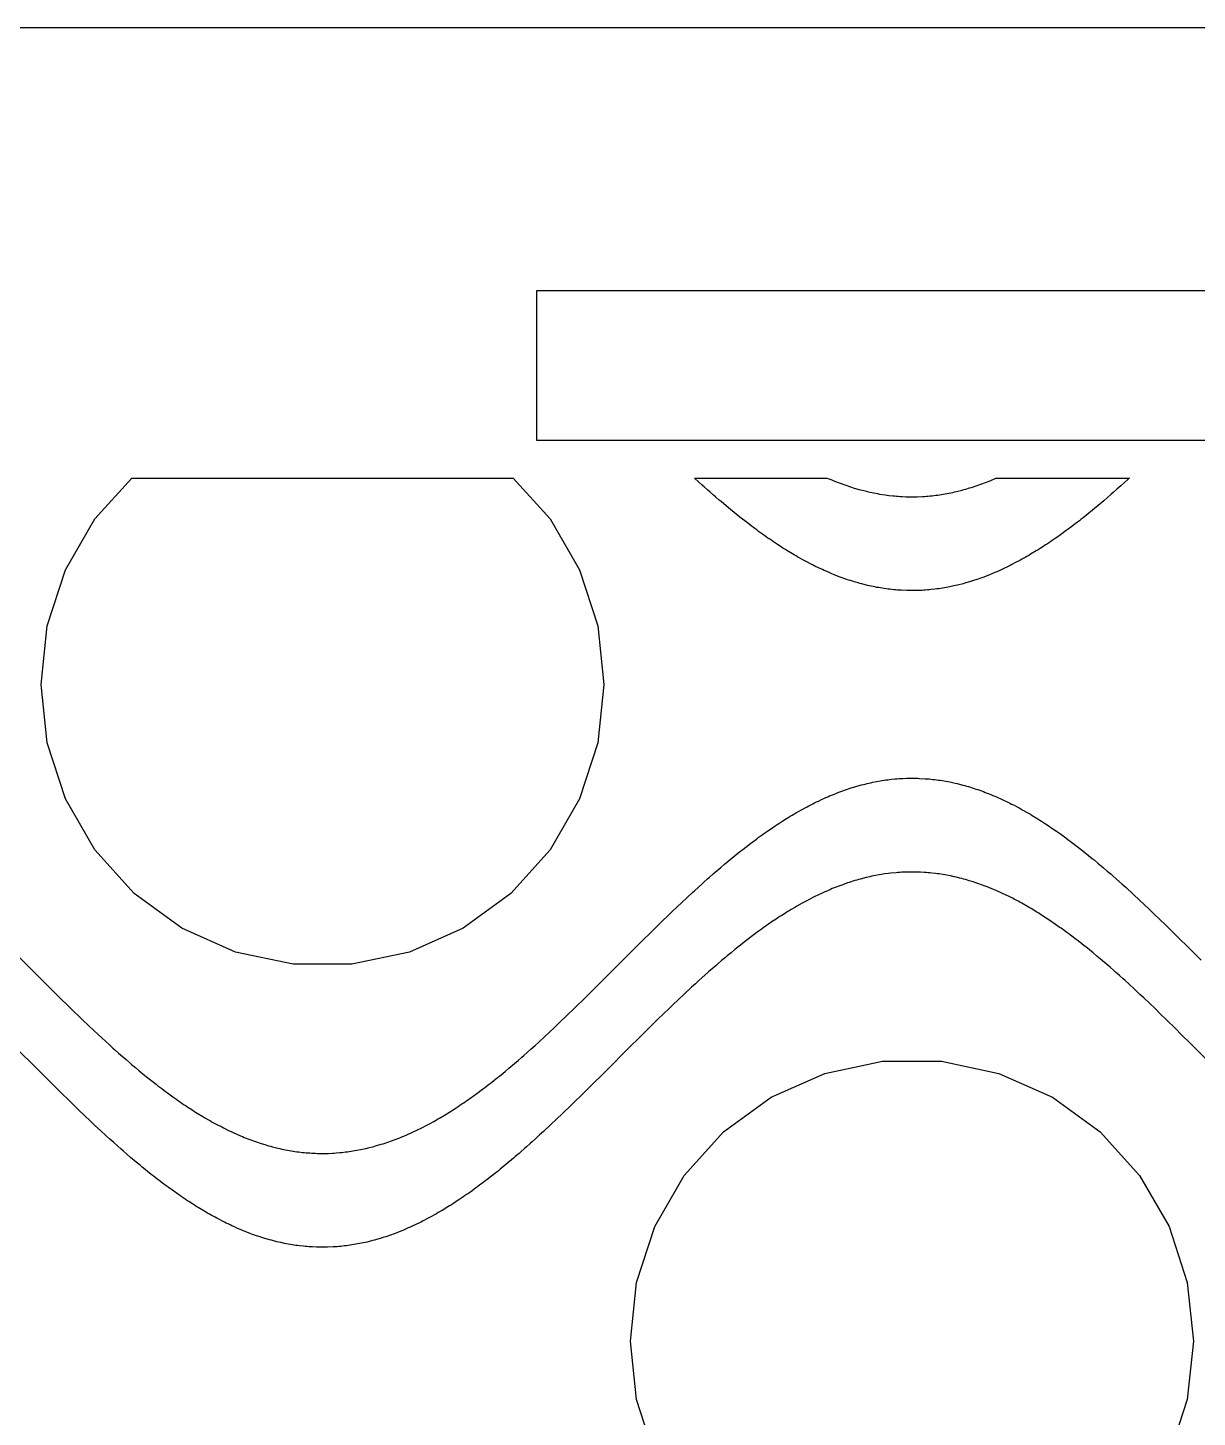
# Model space of a CAD drawing. Header units: metres. Extents: x 20 to 1108, y 20 to 485.
# Drawn here: x 540.36 to 571.53, y 447.62 to 484.65 of the extents above; entities that cross this region are included whole.
import ezdxf

# ---------------------------------------------------------------- set-up
doc = ezdxf.new("R2010")
doc.units = ezdxf.units.M

msp = doc.modelspace()

# ---------------------------------------------------------------- linework, layer by layer
for p, q in [((638.926, 484.652), (488.926, 484.652)), ((553.926, 473.652), (553.926, 477.652)), ((553.926, 477.652), (573.926, 477.652)), ((573.926, 473.652), (553.926, 473.652)), ((542.151, 471.561), (543.133, 472.652)), ((543.133, 472.652), (553.303, 472.652)), ((553.303, 472.652), (554.286, 471.561)), ((558.14, 472.644), (558.13, 472.652)), ((558.13, 472.652), (561.671, 472.652)), ((558.24, 472.552), (558.14, 472.644)), ((558.34, 472.462), (558.24, 472.552)), ((561.671, 472.652), (561.712, 472.635)), ((561.712, 472.635), (561.762, 472.613)), ((561.762, 472.613), (561.813, 472.593)), ((561.813, 472.593), (561.863, 472.572)), ((561.863, 472.572), (562.012, 472.514)), ((562.012, 472.514), (562.063, 472.496)), ((565.762, 472.486), (565.813, 472.504)), ((565.813, 472.504), (565.863, 472.523)), ((565.863, 472.523), (566.012, 472.581)), ((566.012, 472.581), (566.062, 472.602)), ((566.062, 472.602), (566.113, 472.623)), ((566.113, 472.623), (566.163, 472.645)), ((566.163, 472.645), (566.181, 472.652)), ((566.181, 472.652), (569.722, 472.652)), ((569.59, 472.531), (569.49, 472.442)), ((569.69, 472.622), (569.59, 472.531)), ((569.722, 472.652), (569.69, 472.622)), ((558.39, 472.417), (558.34, 472.462)), ((558.49, 472.328), (558.39, 472.417)), ((558.54, 472.283), (558.49, 472.328)), ((558.64, 472.196), (558.54, 472.283)), ((558.69, 472.152), (558.64, 472.196)), ((558.79, 472.067), (558.69, 472.152)), ((562.063, 472.496), (562.113, 472.478)), ((562.113, 472.478), (562.163, 472.46)), ((562.163, 472.46), (562.262, 472.427)), ((562.262, 472.427), (562.313, 472.41)), ((562.313, 472.41), (562.363, 472.395)), ((562.363, 472.395), (562.512, 472.351)), ((562.512, 472.351), (562.563, 472.337)), ((562.563, 472.337), (562.712, 472.299)), ((562.712, 472.299), (562.762, 472.287)), ((562.762, 472.287), (562.813, 472.277)), ((562.813, 472.277), (562.913, 472.255)), ((562.913, 472.255), (563.012, 472.236)), ((563.012, 472.236), (563.063, 472.227)), ((563.063, 472.227), (563.212, 472.203)), ((563.212, 472.203), (563.262, 472.196)), ((563.262, 472.196), (563.313, 472.191)), ((563.313, 472.191), (563.413, 472.179)), ((563.413, 472.179), (563.462, 472.174)), ((563.462, 472.174), (563.512, 472.17)), ((563.512, 472.17), (563.563, 472.166)), ((563.563, 472.166), (563.613, 472.162)), ((563.613, 472.162), (563.663, 472.159)), ((563.663, 472.159), (563.762, 472.155)), ((563.762, 472.155), (563.813, 472.153)), ((563.813, 472.153), (563.863, 472.153)), ((563.863, 472.153), (563.913, 472.152)), ((563.913, 472.152), (563.962, 472.152)), ((563.962, 472.152), (564.063, 472.154)), ((564.063, 472.154), (564.212, 472.16)), ((564.212, 472.16), (564.262, 472.164)), ((564.262, 472.164), (564.313, 472.167)), ((564.313, 472.167), (564.363, 472.172)), ((564.363, 472.172), (564.413, 472.176)), ((564.413, 472.176), (564.462, 472.181)), ((564.462, 472.181), (564.512, 472.187)), ((564.512, 472.187), (564.563, 472.193)), ((564.563, 472.193), (564.613, 472.199)), ((564.613, 472.199), (564.663, 472.207)), ((564.663, 472.207), (564.712, 472.214)), ((564.712, 472.214), (564.762, 472.222)), ((564.762, 472.222), (564.812, 472.231)), ((564.812, 472.231), (564.863, 472.239)), ((564.863, 472.239), (564.913, 472.249)), ((564.913, 472.249), (564.962, 472.26)), ((564.962, 472.26), (565.012, 472.27)), ((565.012, 472.27), (565.063, 472.281)), ((565.063, 472.281), (565.113, 472.292)), ((565.113, 472.292), (565.262, 472.33)), ((565.262, 472.33), (565.313, 472.344)), ((565.313, 472.344), (565.363, 472.358)), ((565.363, 472.358), (565.462, 472.387)), ((565.462, 472.387), (565.512, 472.402)), ((565.512, 472.402), (565.563, 472.418)), ((565.563, 472.418), (565.613, 472.434)), ((565.613, 472.434), (565.663, 472.451)), ((565.663, 472.451), (565.712, 472.468)), ((565.712, 472.468), (565.762, 472.486)), ((569.14, 472.133), (569.04, 472.047)), ((569.24, 472.22), (569.14, 472.133)), ((569.29, 472.264), (569.24, 472.22)), ((569.39, 472.352), (569.29, 472.264)), ((569.49, 472.442), (569.39, 472.352)), ((558.84, 472.024), (558.79, 472.067)), ((559.04, 471.856), (558.84, 472.024)), ((559.09, 471.815), (559.04, 471.856)), ((559.19, 471.733), (559.09, 471.815)), ((568.74, 471.796), (568.64, 471.715)), ((568.79, 471.837), (568.74, 471.796)), ((568.89, 471.921), (568.79, 471.837)), ((569.04, 472.047), (568.89, 471.921)), ((541.367, 470.203), (542.151, 471.561)), ((554.286, 471.561), (555.07, 470.203)), ((559.24, 471.693), (559.19, 471.733)), ((559.34, 471.612), (559.24, 471.693)), ((559.54, 471.456), (559.34, 471.612)), ((559.64, 471.38), (559.54, 471.456)), ((568.24, 471.401), (568.19, 471.362)), ((568.34, 471.478), (568.24, 471.401)), ((568.39, 471.516), (568.34, 471.478)), ((568.44, 471.555), (568.39, 471.516)), ((568.49, 471.595), (568.44, 471.555)), ((568.59, 471.674), (568.49, 471.595)), ((568.64, 471.715), (568.59, 471.674)), ((559.74, 471.305), (559.64, 471.38)), ((559.79, 471.268), (559.74, 471.305)), ((559.84, 471.232), (559.79, 471.268)), ((559.94, 471.159), (559.84, 471.232)), ((560.04, 471.088), (559.94, 471.159)), ((560.09, 471.054), (560.04, 471.088)), ((560.14, 471.019), (560.09, 471.054)), ((560.19, 470.985), (560.14, 471.019)), ((567.74, 471.038), (567.69, 471.003)), ((567.79, 471.072), (567.74, 471.038)), ((567.89, 471.143), (567.79, 471.072)), ((568.04, 471.251), (567.89, 471.143)), ((568.09, 471.288), (568.04, 471.251)), ((568.19, 471.362), (568.09, 471.288)), ((560.24, 470.951), (560.19, 470.985)), ((560.29, 470.917), (560.24, 470.951)), ((560.34, 470.885), (560.29, 470.917)), ((560.44, 470.819), (560.34, 470.885)), ((560.49, 470.787), (560.44, 470.819)), ((560.541, 470.756), (560.49, 470.787)), ((560.59, 470.725), (560.541, 470.756)), ((560.74, 470.634), (560.59, 470.725)), ((567.24, 470.711), (567.09, 470.62)), ((567.29, 470.742), (567.24, 470.711)), ((567.34, 470.774), (567.29, 470.742)), ((567.39, 470.805), (567.34, 470.774)), ((567.49, 470.869), (567.39, 470.805)), ((567.54, 470.902), (567.49, 470.869)), ((567.59, 470.936), (567.54, 470.902)), ((567.64, 470.97), (567.59, 470.936)), ((567.69, 471.003), (567.64, 470.97)), ((560.79, 470.605), (560.74, 470.634)), ((560.84, 470.575), (560.79, 470.605)), ((560.89, 470.546), (560.84, 470.575)), ((560.94, 470.518), (560.89, 470.546)), ((561.04, 470.463), (560.94, 470.518)), ((561.09, 470.436), (561.04, 470.463)), ((561.24, 470.357), (561.09, 470.436)), ((561.29, 470.331), (561.24, 470.357)), ((561.34, 470.307), (561.29, 470.331)), ((561.44, 470.258), (561.34, 470.307)), ((566.49, 470.295), (566.44, 470.272)), ((566.54, 470.32), (566.49, 470.295)), ((566.59, 470.346), (566.54, 470.32)), ((566.69, 470.397), (566.59, 470.346)), ((566.74, 470.424), (566.69, 470.397)), ((566.79, 470.45), (566.74, 470.424)), ((566.84, 470.478), (566.79, 470.45)), ((566.89, 470.505), (566.84, 470.478)), ((566.94, 470.533), (566.89, 470.505)), ((566.99, 470.563), (566.94, 470.533)), ((567.04, 470.591), (566.99, 470.563)), ((567.09, 470.62), (567.04, 470.591)), ((540.882, 468.712), (541.367, 470.203)), ((555.07, 470.203), (555.554, 468.712)), ((561.54, 470.211), (561.44, 470.258)), ((561.59, 470.189), (561.54, 470.211)), ((561.64, 470.166), (561.59, 470.189)), ((561.74, 470.123), (561.64, 470.166)), ((561.791, 470.102), (561.74, 470.123)), ((561.84, 470.081), (561.791, 470.102)), ((561.99, 470.023), (561.84, 470.081)), ((562.04, 470.004), (561.99, 470.023)), ((562.09, 469.986), (562.04, 470.004)), ((562.14, 469.968), (562.09, 469.986)), ((562.19, 469.951), (562.14, 469.968)), ((562.24, 469.934), (562.19, 469.951)), ((562.29, 469.918), (562.24, 469.934)), ((562.34, 469.902), (562.29, 469.918)), ((565.54, 469.91), (565.49, 469.895)), ((565.59, 469.927), (565.54, 469.91)), ((565.69, 469.96), (565.59, 469.927)), ((565.74, 469.978), (565.69, 469.96)), ((565.79, 469.996), (565.74, 469.978)), ((565.84, 470.014), (565.79, 469.996)), ((565.99, 470.072), (565.84, 470.014)), ((566.04, 470.093), (565.99, 470.072)), ((566.09, 470.113), (566.04, 470.093)), ((566.19, 470.156), (566.09, 470.113)), ((566.29, 470.201), (566.19, 470.156)), ((566.34, 470.224), (566.29, 470.201)), ((566.39, 470.247), (566.34, 470.224)), ((566.44, 470.272), (566.39, 470.247)), ((562.39, 469.887), (562.34, 469.902)), ((562.49, 469.858), (562.39, 469.887)), ((562.54, 469.844), (562.49, 469.858)), ((562.59, 469.83), (562.54, 469.844)), ((562.74, 469.792), (562.59, 469.83)), ((562.79, 469.781), (562.74, 469.792)), ((562.84, 469.77), (562.79, 469.781)), ((562.89, 469.76), (562.84, 469.77)), ((562.94, 469.749), (562.89, 469.76)), ((562.99, 469.739), (562.94, 469.749)), ((563.041, 469.731), (562.99, 469.739)), ((563.09, 469.722), (563.041, 469.731)), ((563.14, 469.714), (563.09, 469.722)), ((563.19, 469.707), (563.14, 469.714)), ((563.24, 469.699), (563.19, 469.707)), ((563.29, 469.693), (563.24, 469.699)), ((563.34, 469.687), (563.29, 469.693)), ((563.39, 469.681), (563.34, 469.687)), ((563.44, 469.676), (563.39, 469.681)), ((563.49, 469.672), (563.44, 469.676)), ((563.54, 469.667), (563.49, 469.672)), ((563.59, 469.664), (563.54, 469.667)), ((563.64, 469.66), (563.59, 469.664)), ((563.79, 469.654), (563.64, 469.66)), ((563.89, 469.652), (563.79, 469.654)), ((563.94, 469.652), (563.89, 469.652)), ((563.99, 469.653), (563.94, 469.652)), ((564.04, 469.653), (563.99, 469.653)), ((564.09, 469.655), (564.04, 469.653)), ((564.19, 469.659), (564.09, 469.655)), ((564.24, 469.662), (564.19, 469.659)), ((564.29, 469.666), (564.24, 469.662)), ((564.34, 469.67), (564.29, 469.666)), ((564.39, 469.674), (564.34, 469.67)), ((564.44, 469.679), (564.39, 469.674)), ((564.54, 469.691), (564.44, 469.679)), ((564.59, 469.696), (564.54, 469.691)), ((564.64, 469.703), (564.59, 469.696)), ((564.79, 469.727), (564.64, 469.703)), ((564.84, 469.736), (564.79, 469.727)), ((564.94, 469.755), (564.84, 469.736)), ((565.04, 469.777), (564.94, 469.755)), ((565.09, 469.787), (565.04, 469.777)), ((565.14, 469.799), (565.09, 469.787)), ((565.29, 469.837), (565.14, 469.799)), ((565.34, 469.851), (565.29, 469.837)), ((565.49, 469.895), (565.34, 469.851)), ((540.718, 467.152), (540.882, 468.712)), ((555.554, 468.712), (555.718, 467.152)), ((540.882, 465.593), (540.718, 467.152)), ((555.718, 467.152), (555.554, 465.593)), ((541.367, 464.102), (540.882, 465.593)), ((555.554, 465.593), (555.07, 464.102)), ((562.132, 464.334), (562.182, 464.352)), ((562.182, 464.352), (562.282, 464.385)), ((562.282, 464.385), (562.332, 464.401)), ((562.332, 464.401), (562.382, 464.416)), ((562.382, 464.416), (562.482, 464.445)), ((562.482, 464.445), (562.582, 464.473)), ((562.582, 464.473), (562.632, 464.486)), ((562.632, 464.486), (562.682, 464.498)), ((562.682, 464.498), (562.732, 464.511)), ((562.732, 464.511), (562.782, 464.523)), ((562.782, 464.523), (562.832, 464.533)), ((562.832, 464.533), (562.882, 464.544)), ((562.882, 464.544), (562.982, 464.564)), ((562.982, 464.564), (563.082, 464.581)), ((563.082, 464.581), (563.132, 464.59)), ((563.132, 464.59), (563.182, 464.597)), ((563.182, 464.597), (563.232, 464.605)), ((563.232, 464.605), (563.282, 464.611)), ((563.282, 464.611), (563.332, 464.617)), ((563.332, 464.617), (563.382, 464.623)), ((563.382, 464.623), (563.482, 464.633)), ((563.482, 464.633), (563.532, 464.637)), ((563.532, 464.637), (563.583, 464.641)), ((563.583, 464.641), (563.682, 464.647)), ((563.682, 464.647), (563.782, 464.651)), ((563.782, 464.651), (563.882, 464.652)), ((563.882, 464.652), (563.982, 464.652)), ((563.982, 464.652), (564.082, 464.651)), ((564.082, 464.651), (564.132, 464.649)), ((564.132, 464.649), (564.282, 464.64)), ((564.282, 464.64), (564.332, 464.636)), ((564.332, 464.636), (564.382, 464.632)), ((564.382, 464.632), (564.432, 464.627)), ((564.432, 464.627), (564.482, 464.621)), ((564.482, 464.621), (564.532, 464.616)), ((564.532, 464.616), (564.582, 464.61)), ((564.582, 464.61), (564.632, 464.603)), ((564.632, 464.603), (564.682, 464.596)), ((564.682, 464.596), (564.732, 464.588)), ((564.732, 464.588), (564.832, 464.57)), ((564.832, 464.57), (564.882, 464.562)), ((564.882, 464.562), (564.932, 464.552)), ((564.932, 464.552), (565.082, 464.52)), ((565.082, 464.52), (565.132, 464.508)), ((565.132, 464.508), (565.282, 464.47)), ((565.282, 464.47), (565.332, 464.456)), ((565.332, 464.456), (565.382, 464.443)), ((565.382, 464.443), (565.432, 464.428)), ((565.432, 464.428), (565.582, 464.381)), ((565.582, 464.381), (565.632, 464.364)), ((565.632, 464.364), (565.682, 464.348)), ((542.151, 462.744), (541.367, 464.102)), ((555.07, 464.102), (554.286, 462.744)), ((561.282, 463.97), (561.332, 463.994)), ((561.332, 463.994), (561.382, 464.019)), ((561.382, 464.019), (561.432, 464.043)), ((561.432, 464.043), (561.532, 464.09)), ((561.532, 464.09), (561.582, 464.112)), ((561.582, 464.112), (561.632, 464.135)), ((561.632, 464.135), (561.682, 464.157)), ((561.682, 464.157), (561.732, 464.179)), ((561.732, 464.179), (561.832, 464.22)), ((561.832, 464.22), (561.882, 464.24)), ((561.882, 464.24), (561.982, 464.279)), ((561.982, 464.279), (562.082, 464.317)), ((562.082, 464.317), (562.132, 464.334)), ((565.682, 464.348), (565.732, 464.33)), ((565.732, 464.33), (565.782, 464.312)), ((565.782, 464.312), (565.832, 464.294)), ((565.832, 464.294), (565.882, 464.275)), ((565.882, 464.275), (565.932, 464.256)), ((565.932, 464.256), (565.982, 464.236)), ((565.982, 464.236), (566.032, 464.216)), ((566.032, 464.216), (566.082, 464.195)), ((566.082, 464.195), (566.132, 464.174)), ((566.132, 464.174), (566.182, 464.152)), ((566.182, 464.152), (566.332, 464.085)), ((566.332, 464.085), (566.382, 464.062)), ((566.382, 464.062), (566.432, 464.037)), ((566.432, 464.037), (566.482, 464.014)), ((566.482, 464.014), (566.532, 463.988)), ((566.532, 463.988), (566.582, 463.964)), ((560.632, 463.606), (560.682, 463.637)), ((560.682, 463.637), (560.732, 463.666)), ((560.732, 463.666), (560.782, 463.696)), ((560.782, 463.696), (560.832, 463.726)), ((560.832, 463.726), (560.882, 463.754)), ((560.882, 463.754), (560.982, 463.811)), ((560.982, 463.811), (561.082, 463.865)), ((561.082, 463.865), (561.132, 463.892)), ((561.132, 463.892), (561.182, 463.918)), ((561.182, 463.918), (561.232, 463.944)), ((561.232, 463.944), (561.282, 463.97)), ((566.582, 463.964), (566.632, 463.939)), ((566.632, 463.939), (566.732, 463.886)), ((566.732, 463.886), (566.782, 463.859)), ((566.782, 463.859), (566.832, 463.832)), ((566.832, 463.832), (566.882, 463.804)), ((566.882, 463.804), (567.032, 463.719)), ((567.032, 463.719), (567.082, 463.69)), ((567.082, 463.69), (567.132, 463.659)), ((567.132, 463.659), (567.282, 463.569)), ((560.032, 463.211), (560.082, 463.246)), ((560.082, 463.246), (560.182, 463.315)), ((560.182, 463.315), (560.282, 463.382)), ((560.282, 463.382), (560.332, 463.415)), ((560.332, 463.415), (560.382, 463.448)), ((560.382, 463.448), (560.482, 463.513)), ((560.482, 463.513), (560.582, 463.575)), ((560.582, 463.575), (560.632, 463.606)), ((567.282, 463.569), (567.332, 463.537)), ((567.332, 463.537), (567.382, 463.505)), ((567.382, 463.505), (567.482, 463.441)), ((567.482, 463.441), (567.582, 463.374)), ((567.582, 463.374), (567.632, 463.341)), ((567.632, 463.341), (567.782, 463.238)), ((559.532, 462.843), (559.632, 462.919)), ((559.632, 462.919), (559.682, 462.957)), ((559.682, 462.957), (559.782, 463.031)), ((559.782, 463.031), (559.832, 463.068)), ((559.832, 463.068), (559.882, 463.105)), ((559.882, 463.105), (559.932, 463.14)), ((559.932, 463.14), (560.032, 463.211)), ((567.782, 463.238), (567.832, 463.203)), ((567.832, 463.203), (567.882, 463.168)), ((567.882, 463.168), (568.032, 463.06)), ((568.032, 463.06), (568.082, 463.023)), ((568.082, 463.023), (568.182, 462.948)), ((568.182, 462.948), (568.332, 462.834)), ((543.2, 461.579), (542.151, 462.744)), ((554.286, 462.744), (553.237, 461.579)), ((559.082, 462.484), (559.182, 462.566)), ((559.182, 462.566), (559.232, 462.606)), ((559.232, 462.606), (559.332, 462.687)), ((559.332, 462.687), (559.382, 462.726)), ((559.382, 462.726), (559.532, 462.843)), ((568.332, 462.834), (568.432, 462.756)), ((568.432, 462.756), (568.532, 462.677)), ((568.532, 462.677), (568.582, 462.637)), ((568.582, 462.637), (568.632, 462.597)), ((568.632, 462.597), (568.732, 462.516)), ((568.732, 462.516), (568.782, 462.475)), ((558.632, 462.102), (558.682, 462.146)), ((558.682, 462.146), (558.832, 462.275)), ((558.832, 462.275), (558.932, 462.359)), ((558.932, 462.359), (559.032, 462.443)), ((559.032, 462.443), (559.082, 462.484)), ((563.504, 462.135), (563.355, 462.12)), ((563.554, 462.139), (563.504, 462.135)), ((563.605, 462.142), (563.554, 462.139)), ((563.655, 462.146), (563.605, 462.142)), ((563.804, 462.152), (563.655, 462.146)), ((563.855, 462.152), (563.804, 462.152)), ((563.905, 462.152), (563.855, 462.152)), ((563.955, 462.152), (563.905, 462.152)), ((564.105, 462.15), (563.955, 462.152)), ((564.155, 462.148), (564.105, 462.15)), ((564.254, 462.142), (564.155, 462.148)), ((564.304, 462.138), (564.254, 462.142)), ((564.355, 462.134), (564.304, 462.138)), ((564.405, 462.13), (564.355, 462.134)), ((564.455, 462.125), (564.405, 462.13)), ((568.782, 462.475), (568.882, 462.391)), ((568.882, 462.391), (569.032, 462.265)), ((569.032, 462.265), (569.132, 462.179)), ((569.132, 462.179), (569.232, 462.092)), ((558.132, 461.654), (558.332, 461.836)), ((558.332, 461.836), (558.382, 461.881)), ((558.382, 461.881), (558.482, 461.97)), ((558.482, 461.97), (558.532, 462.014)), ((558.532, 462.014), (558.632, 462.102)), ((562.004, 461.788), (561.855, 461.73)), ((562.054, 461.806), (562.004, 461.788)), ((562.105, 461.824), (562.054, 461.806)), ((562.205, 461.86), (562.105, 461.824)), ((562.254, 461.876), (562.205, 461.86)), ((562.304, 461.892), (562.254, 461.876)), ((562.355, 461.907), (562.304, 461.892)), ((562.405, 461.923), (562.355, 461.907)), ((562.455, 461.938), (562.405, 461.923)), ((562.504, 461.951), (562.455, 461.938)), ((562.554, 461.966), (562.504, 461.951)), ((562.605, 461.979), (562.554, 461.966)), ((562.705, 462.004), (562.605, 461.979)), ((562.804, 462.027), (562.705, 462.004)), ((562.855, 462.038), (562.804, 462.027)), ((562.905, 462.049), (562.855, 462.038)), ((562.955, 462.059), (562.905, 462.049)), ((563.054, 462.076), (562.955, 462.059)), ((563.105, 462.085), (563.054, 462.076)), ((563.205, 462.101), (563.105, 462.085)), ((563.304, 462.114), (563.205, 462.101)), ((563.355, 462.12), (563.304, 462.114)), ((564.554, 462.113), (564.455, 462.125)), ((564.605, 462.107), (564.554, 462.113)), ((564.655, 462.1), (564.605, 462.107)), ((564.754, 462.084), (564.655, 462.1)), ((564.804, 462.075), (564.754, 462.084)), ((564.855, 462.067), (564.804, 462.075)), ((564.955, 462.047), (564.855, 462.067)), ((565.054, 462.026), (564.955, 462.047)), ((565.105, 462.014), (565.054, 462.026)), ((565.205, 461.99), (565.105, 462.014)), ((565.254, 461.977), (565.205, 461.99)), ((565.304, 461.964), (565.254, 461.977)), ((565.354, 461.95), (565.304, 461.964)), ((565.405, 461.936), (565.354, 461.95)), ((565.455, 461.921), (565.405, 461.936)), ((565.554, 461.89), (565.455, 461.921)), ((565.605, 461.873), (565.554, 461.89)), ((565.705, 461.84), (565.605, 461.873)), ((565.754, 461.822), (565.705, 461.84)), ((565.804, 461.804), (565.754, 461.822)), ((565.855, 461.785), (565.804, 461.804)), ((565.905, 461.766), (565.855, 461.785)), ((565.955, 461.747), (565.905, 461.766)), ((569.232, 462.092), (569.282, 462.048)), ((569.282, 462.048), (569.382, 461.96)), ((569.382, 461.96), (569.532, 461.825)), ((569.532, 461.825), (569.632, 461.736)), ((544.468, 460.657), (543.2, 461.579)), ((553.237, 461.579), (551.968, 460.657)), ((557.782, 461.329), (557.932, 461.47)), ((557.932, 461.47), (558.082, 461.609)), ((558.082, 461.609), (558.132, 461.654)), ((561.205, 461.43), (561.105, 461.377)), ((561.304, 461.481), (561.205, 461.43)), ((561.355, 461.506), (561.304, 461.481)), ((561.405, 461.53), (561.355, 461.506)), ((561.554, 461.601), (561.405, 461.53)), ((561.605, 461.623), (561.554, 461.601)), ((561.655, 461.646), (561.605, 461.623)), ((561.754, 461.689), (561.655, 461.646)), ((561.804, 461.709), (561.754, 461.689)), ((561.855, 461.73), (561.804, 461.709)), ((566.054, 461.706), (565.955, 461.747)), ((566.105, 461.686), (566.054, 461.706)), ((566.205, 461.643), (566.105, 461.686)), ((566.304, 461.598), (566.205, 461.643)), ((566.355, 461.574), (566.304, 461.598)), ((566.405, 461.551), (566.355, 461.574)), ((566.554, 461.478), (566.405, 461.551)), ((566.604, 461.452), (566.554, 461.478)), ((566.655, 461.426), (566.604, 461.452)), ((566.705, 461.401), (566.655, 461.426)), ((566.754, 461.374), (566.705, 461.401)), ((569.632, 461.736), (569.832, 461.552)), ((569.832, 461.552), (569.982, 461.412)), ((569.982, 461.412), (570.132, 461.271)), ((557.432, 460.995), (557.532, 461.092)), ((557.532, 461.092), (557.682, 461.235)), ((557.682, 461.235), (557.782, 461.329)), ((560.554, 461.058), (560.455, 460.995)), ((560.605, 461.089), (560.554, 461.058)), ((560.655, 461.12), (560.605, 461.089)), ((560.705, 461.151), (560.655, 461.12)), ((560.804, 461.209), (560.705, 461.151)), ((560.855, 461.238), (560.804, 461.209)), ((561.004, 461.323), (560.855, 461.238)), ((561.054, 461.351), (561.004, 461.323)), ((561.105, 461.377), (561.054, 461.351)), ((566.804, 461.347), (566.754, 461.374)), ((566.855, 461.319), (566.804, 461.347)), ((567.004, 461.235), (566.855, 461.319)), ((567.054, 461.205), (567.004, 461.235)), ((567.105, 461.176), (567.054, 461.205)), ((567.254, 461.085), (567.105, 461.176)), ((567.304, 461.054), (567.254, 461.085)), ((567.355, 461.023), (567.304, 461.054)), ((567.504, 460.926), (567.355, 461.023)), ((570.132, 461.271), (570.232, 461.176)), ((570.232, 461.176), (570.382, 461.032)), ((570.382, 461.032), (570.682, 460.742)), ((545.901, 460.02), (544.468, 460.657)), ((551.968, 460.657), (550.536, 460.02)), ((556.982, 460.558), (557.132, 460.704)), ((557.132, 460.704), (557.282, 460.851)), ((557.282, 460.851), (557.432, 460.995)), ((559.955, 460.656), (559.905, 460.62)), ((560.054, 460.727), (559.955, 460.656)), ((560.105, 460.762), (560.054, 460.727)), ((560.205, 460.83), (560.105, 460.762)), ((560.304, 460.898), (560.205, 460.83)), ((560.355, 460.93), (560.304, 460.898)), ((560.405, 460.963), (560.355, 460.93)), ((560.455, 460.995), (560.405, 460.963)), ((567.605, 460.86), (567.504, 460.926)), ((567.754, 460.757), (567.605, 460.86)), ((567.854, 460.687), (567.754, 460.757)), ((567.905, 460.652), (567.854, 460.687)), ((568.054, 460.543), (567.905, 460.652)), ((570.682, 460.742), (570.832, 460.595)), ((556.532, 460.111), (556.732, 460.311)), ((556.732, 460.311), (556.982, 460.558)), ((559.504, 460.321), (559.355, 460.204)), ((559.605, 460.399), (559.504, 460.321)), ((559.655, 460.436), (559.605, 460.399)), ((559.754, 460.511), (559.655, 460.436)), ((559.804, 460.548), (559.754, 460.511)), ((559.905, 460.62), (559.804, 460.548)), ((568.105, 460.506), (568.054, 460.543)), ((568.155, 460.469), (568.105, 460.506)), ((568.304, 460.355), (568.155, 460.469)), ((568.355, 460.317), (568.304, 460.355)), ((568.455, 460.238), (568.355, 460.317)), ((570.832, 460.595), (570.982, 460.447)), ((570.982, 460.447), (571.082, 460.349)), ((571.082, 460.349), (571.232, 460.199)), ((539.982, 460.034), (540.732, 459.285)), ((547.434, 459.694), (545.901, 460.02)), ((550.536, 460.02), (549.002, 459.694)), ((555.682, 459.263), (556.532, 460.111)), ((559.004, 459.92), (558.955, 459.878)), ((559.105, 460.002), (559.004, 459.92)), ((559.205, 460.084), (559.105, 460.002)), ((559.254, 460.124), (559.205, 460.084)), ((559.355, 460.204), (559.254, 460.124)), ((568.504, 460.198), (568.455, 460.238)), ((568.605, 460.119), (568.504, 460.198)), ((568.655, 460.078), (568.605, 460.119)), ((568.754, 459.997), (568.655, 460.078)), ((568.855, 459.914), (568.754, 459.997)), ((569.004, 459.788), (568.855, 459.914)), ((571.232, 460.199), (571.632, 459.801)), ((549.002, 459.694), (547.434, 459.694)), ((558.655, 459.621), (558.554, 459.534)), ((558.705, 459.665), (558.655, 459.621)), ((558.754, 459.708), (558.705, 459.665)), ((558.855, 459.793), (558.754, 459.708)), ((558.955, 459.878), (558.855, 459.793)), ((569.104, 459.702), (569.004, 459.788)), ((569.205, 459.615), (569.104, 459.702)), ((569.304, 459.528), (569.205, 459.615)), ((540.732, 459.285), (541.032, 458.986)), ((555.432, 459.014), (555.682, 459.263)), ((558.155, 459.175), (558.054, 459.083)), ((558.254, 459.266), (558.155, 459.175)), ((558.405, 459.402), (558.254, 459.266)), ((558.504, 459.49), (558.405, 459.402)), ((558.554, 459.534), (558.504, 459.49)), ((569.355, 459.485), (569.304, 459.528)), ((569.455, 459.396), (569.355, 459.485)), ((569.554, 459.306), (569.455, 459.396)), ((569.605, 459.26), (569.554, 459.306)), ((569.705, 459.169), (569.605, 459.26)), ((569.855, 459.03), (569.705, 459.169)), ((541.032, 458.986), (541.182, 458.838)), ((541.182, 458.838), (541.482, 458.544)), ((555.182, 458.767), (555.432, 459.014)), ((557.855, 458.898), (557.705, 458.756)), ((558.054, 459.083), (557.855, 458.898)), ((570.004, 458.891), (569.855, 459.03)), ((570.105, 458.797), (570.004, 458.891)), ((570.405, 458.511), (570.105, 458.797)), ((541.482, 458.544), (541.583, 458.446)), ((541.583, 458.446), (541.732, 458.302)), ((554.682, 458.28), (554.982, 458.57)), ((554.982, 458.57), (555.182, 458.767)), ((557.455, 458.518), (557.304, 458.372)), ((557.554, 458.613), (557.455, 458.518)), ((557.705, 458.756), (557.554, 458.613)), ((570.554, 458.366), (570.405, 458.511)), ((541.732, 458.302), (541.833, 458.206)), ((541.833, 458.206), (541.982, 458.063)), ((541.982, 458.063), (542.132, 457.921)), ((554.382, 457.994), (554.582, 458.184)), ((554.582, 458.184), (554.682, 458.28)), ((557.004, 458.079), (556.855, 457.932)), ((557.155, 458.227), (557.004, 458.079)), ((557.304, 458.372), (557.155, 458.227)), ((570.705, 458.22), (570.554, 458.366)), ((570.955, 457.975), (570.705, 458.22)), ((542.132, 457.921), (542.232, 457.828)), ((542.232, 457.828), (542.333, 457.736)), ((542.333, 457.736), (542.532, 457.552)), ((553.982, 457.622), (554.132, 457.761)), ((554.132, 457.761), (554.282, 457.901)), ((554.282, 457.901), (554.382, 457.994)), ((556.754, 457.833), (556.605, 457.684)), ((556.855, 457.932), (556.754, 457.833)), ((571.105, 457.826), (570.955, 457.975)), ((571.355, 457.577), (571.105, 457.826)), ((540.754, 456.763), (539.905, 457.611)), ((542.532, 457.552), (542.632, 457.462)), ((542.632, 457.462), (542.682, 457.417)), ((542.682, 457.417), (542.782, 457.328)), ((542.782, 457.328), (542.833, 457.283)), ((553.583, 457.264), (553.682, 457.352)), ((553.682, 457.352), (553.782, 457.442)), ((553.782, 457.442), (553.882, 457.531)), ((553.882, 457.531), (553.982, 457.622)), ((556.455, 457.534), (555.705, 456.785)), ((556.605, 457.684), (556.455, 457.534)), ((572.155, 456.778), (571.355, 457.577)), ((542.833, 457.283), (542.932, 457.196)), ((542.932, 457.196), (542.982, 457.152)), ((542.982, 457.152), (543.083, 457.067)), ((543.083, 457.067), (543.132, 457.024)), ((543.132, 457.024), (543.232, 456.94)), ((553.182, 456.921), (553.332, 457.047)), ((553.332, 457.047), (553.432, 457.133)), ((553.432, 457.133), (553.532, 457.22)), ((553.532, 457.22), (553.583, 457.264)), ((561.609, 456.785), (563.142, 457.111)), ((563.142, 457.111), (564.71, 457.111)), ((564.71, 457.111), (566.244, 456.785)), ((541.004, 456.514), (540.754, 456.763)), ((543.232, 456.94), (543.333, 456.856)), ((543.333, 456.856), (543.482, 456.733)), ((543.482, 456.733), (543.532, 456.693)), ((543.532, 456.693), (543.632, 456.612)), ((543.632, 456.612), (543.782, 456.495)), ((552.732, 456.555), (552.782, 456.595)), ((552.782, 456.595), (552.882, 456.674)), ((552.882, 456.674), (552.932, 456.715)), ((552.932, 456.715), (553.032, 456.796)), ((553.032, 456.796), (553.082, 456.837)), ((553.082, 456.837), (553.182, 456.921)), ((555.705, 456.785), (555.405, 456.486)), ((560.176, 456.148), (561.609, 456.785)), ((566.244, 456.785), (567.676, 456.148)), ((541.254, 456.267), (541.004, 456.514)), ((541.455, 456.07), (541.254, 456.267)), ((543.782, 456.495), (543.833, 456.456)), ((543.833, 456.456), (543.932, 456.38)), ((543.932, 456.38), (544.032, 456.305)), ((544.032, 456.305), (544.083, 456.268)), ((544.083, 456.268), (544.232, 456.159)), ((552.232, 456.179), (552.333, 456.251)), ((552.333, 456.251), (552.482, 456.362)), ((552.482, 456.362), (552.532, 456.401)), ((552.532, 456.401), (552.632, 456.478)), ((552.632, 456.478), (552.682, 456.516)), ((552.682, 456.516), (552.732, 456.555)), ((555.405, 456.486), (555.105, 456.191)), ((541.754, 455.78), (541.455, 456.07)), ((544.232, 456.159), (544.333, 456.088)), ((544.333, 456.088), (544.382, 456.054)), ((544.382, 456.054), (544.432, 456.019)), ((544.432, 456.019), (544.482, 455.985)), ((544.482, 455.985), (544.532, 455.951)), ((544.532, 455.951), (544.583, 455.917)), ((544.583, 455.917), (544.632, 455.885)), ((544.632, 455.885), (544.732, 455.819)), ((551.682, 455.805), (551.782, 455.869)), ((551.782, 455.869), (551.832, 455.902)), ((551.832, 455.902), (551.882, 455.936)), ((551.882, 455.936), (551.932, 455.97)), ((551.932, 455.97), (551.982, 456.003)), ((551.982, 456.003), (552.032, 456.038)), ((552.032, 456.038), (552.082, 456.072)), ((552.082, 456.072), (552.182, 456.143)), ((552.182, 456.143), (552.232, 456.179)), ((554.855, 455.946), (554.605, 455.706)), ((554.955, 456.044), (554.855, 455.946)), ((555.105, 456.191), (554.955, 456.044)), ((558.908, 455.226), (560.176, 456.148)), ((567.676, 456.148), (568.945, 455.226)), ((541.855, 455.684), (541.754, 455.78)), ((542.054, 455.494), (541.855, 455.684)), ((542.155, 455.401), (542.054, 455.494)), ((544.732, 455.819), (544.782, 455.787)), ((544.782, 455.787), (544.833, 455.756)), ((544.833, 455.756), (544.882, 455.725)), ((544.882, 455.725), (545.032, 455.634)), ((545.032, 455.634), (545.083, 455.605)), ((545.083, 455.605), (545.182, 455.546)), ((545.182, 455.546), (545.232, 455.518)), ((545.232, 455.518), (545.282, 455.49)), ((545.282, 455.49), (545.333, 455.463)), ((545.333, 455.463), (545.382, 455.436)), ((551.083, 455.45), (551.182, 455.505)), ((551.182, 455.505), (551.232, 455.533)), ((551.232, 455.533), (551.282, 455.563)), ((551.282, 455.563), (551.332, 455.591)), ((551.332, 455.591), (551.382, 455.62)), ((551.382, 455.62), (551.532, 455.711)), ((551.532, 455.711), (551.582, 455.742)), ((551.582, 455.742), (551.632, 455.774)), ((551.632, 455.774), (551.682, 455.805)), ((554.455, 455.563), (554.304, 455.421)), ((554.605, 455.706), (554.455, 455.563)), ((542.304, 455.261), (542.155, 455.401)), ((542.455, 455.122), (542.304, 455.261)), ((542.554, 455.031), (542.455, 455.122)), ((545.382, 455.436), (545.532, 455.357)), ((545.532, 455.357), (545.583, 455.331)), ((545.583, 455.331), (545.732, 455.258)), ((545.732, 455.258), (545.782, 455.235)), ((545.782, 455.235), (545.833, 455.211)), ((545.833, 455.211), (545.932, 455.166)), ((545.932, 455.166), (546.032, 455.123)), ((546.032, 455.123), (546.083, 455.102)), ((546.083, 455.102), (546.132, 455.081)), ((550.282, 455.072), (550.332, 455.093)), ((550.332, 455.093), (550.382, 455.113)), ((550.382, 455.113), (550.482, 455.156)), ((550.482, 455.156), (550.582, 455.201)), ((550.582, 455.201), (550.632, 455.224)), ((550.632, 455.224), (550.682, 455.247)), ((550.682, 455.247), (550.732, 455.272)), ((550.732, 455.272), (550.782, 455.295)), ((550.782, 455.295), (550.832, 455.32)), ((550.832, 455.32), (550.882, 455.346)), ((550.882, 455.346), (550.982, 455.397)), ((550.982, 455.397), (551.032, 455.424)), ((551.032, 455.424), (551.083, 455.45)), ((554.004, 455.144), (553.905, 455.052)), ((554.105, 455.236), (554.004, 455.144)), ((554.304, 455.421), (554.105, 455.236)), ((557.859, 454.061), (558.908, 455.226)), ((568.945, 455.226), (569.994, 454.061)), ((542.655, 454.942), (542.554, 455.031)), ((542.754, 454.852), (542.655, 454.942)), ((542.855, 454.764), (542.754, 454.852)), ((542.905, 454.72), (542.855, 454.764)), ((546.132, 455.081), (546.282, 455.023)), ((546.282, 455.023), (546.333, 455.004)), ((546.333, 455.004), (546.382, 454.986)), ((546.382, 454.986), (546.432, 454.968)), ((546.432, 454.968), (546.482, 454.951)), ((546.482, 454.951), (546.532, 454.934)), ((546.532, 454.934), (546.583, 454.918)), ((546.583, 454.918), (546.682, 454.887)), ((546.682, 454.887), (546.782, 454.858)), ((546.782, 454.858), (546.833, 454.844)), ((546.833, 454.844), (546.882, 454.83)), ((546.882, 454.83), (547.032, 454.792)), ((547.032, 454.792), (547.083, 454.781)), ((547.083, 454.781), (547.132, 454.77)), ((547.132, 454.77), (547.182, 454.76)), ((547.182, 454.76), (547.232, 454.749)), ((547.232, 454.749), (547.282, 454.739)), ((547.282, 454.739), (547.333, 454.731)), ((547.333, 454.731), (547.382, 454.722)), ((548.932, 454.703), (549.082, 454.727)), ((549.082, 454.727), (549.132, 454.736)), ((549.132, 454.736), (549.232, 454.755)), ((549.232, 454.755), (549.332, 454.777)), ((549.332, 454.777), (549.382, 454.787)), ((549.382, 454.787), (549.432, 454.799)), ((549.432, 454.799), (549.582, 454.837)), ((549.582, 454.837), (549.632, 454.851)), ((549.632, 454.851), (549.782, 454.895)), ((549.782, 454.895), (549.833, 454.91)), ((549.833, 454.91), (549.982, 454.96)), ((549.982, 454.96), (550.032, 454.978)), ((550.032, 454.978), (550.082, 454.996)), ((550.082, 454.996), (550.132, 455.014)), ((550.132, 455.014), (550.282, 455.072)), ((553.605, 454.783), (553.504, 454.696)), ((553.655, 454.828), (553.605, 454.783)), ((553.754, 454.917), (553.655, 454.828)), ((553.804, 454.962), (553.754, 454.917)), ((553.905, 455.052), (553.804, 454.962)), ((543.004, 454.633), (542.905, 454.72)), ((543.105, 454.547), (543.004, 454.633)), ((543.254, 454.421), (543.105, 454.547)), ((543.355, 454.337), (543.254, 454.421)), ((547.382, 454.722), (547.432, 454.714)), ((547.432, 454.714), (547.482, 454.707)), ((547.482, 454.707), (547.532, 454.699)), ((547.532, 454.699), (547.583, 454.693)), ((547.583, 454.693), (547.682, 454.681)), ((547.682, 454.681), (547.732, 454.676)), ((547.732, 454.676), (547.782, 454.672)), ((547.782, 454.672), (547.833, 454.667)), ((547.833, 454.667), (547.882, 454.664)), ((547.882, 454.664), (547.932, 454.66)), ((547.932, 454.66), (548.032, 454.656)), ((548.032, 454.656), (548.083, 454.654)), ((548.083, 454.654), (548.182, 454.652)), ((548.182, 454.652), (548.232, 454.652)), ((548.232, 454.652), (548.282, 454.653)), ((548.282, 454.653), (548.332, 454.653)), ((548.332, 454.653), (548.382, 454.655)), ((548.382, 454.655), (548.482, 454.659)), ((548.482, 454.659), (548.532, 454.662)), ((548.532, 454.662), (548.583, 454.666)), ((548.583, 454.666), (548.682, 454.674)), ((548.682, 454.674), (548.732, 454.679)), ((548.732, 454.679), (548.832, 454.691)), ((548.832, 454.691), (548.882, 454.696)), ((548.882, 454.696), (548.932, 454.703)), ((553.105, 454.356), (553.054, 454.315)), ((553.304, 454.524), (553.105, 454.356)), ((553.355, 454.567), (553.304, 454.524)), ((553.455, 454.652), (553.355, 454.567)), ((553.504, 454.696), (553.455, 454.652)), ((543.405, 454.296), (543.355, 454.337)), ((543.504, 454.215), (543.405, 454.296)), ((543.554, 454.174), (543.504, 454.215)), ((543.655, 454.095), (543.554, 454.174)), ((543.705, 454.055), (543.655, 454.095)), ((543.754, 454.016), (543.705, 454.055)), ((543.804, 453.978), (543.754, 454.016)), ((552.804, 454.112), (552.605, 453.956)), ((552.905, 454.193), (552.804, 454.112)), ((552.955, 454.233), (552.905, 454.193)), ((553.054, 454.315), (552.955, 454.233)), ((557.075, 452.703), (557.859, 454.061)), ((569.994, 454.061), (570.778, 452.703)), ((543.905, 453.901), (543.804, 453.978)), ((543.955, 453.862), (543.905, 453.901)), ((544.054, 453.788), (543.955, 453.862)), ((544.105, 453.751), (544.054, 453.788)), ((544.254, 453.643), (544.105, 453.751)), ((544.355, 453.572), (544.254, 453.643)), ((552.205, 453.659), (552.105, 453.588)), ((552.304, 453.732), (552.205, 453.659)), ((552.355, 453.768), (552.304, 453.732)), ((552.405, 453.805), (552.355, 453.768)), ((552.504, 453.88), (552.405, 453.805)), ((552.605, 453.956), (552.504, 453.88)), ((544.405, 453.538), (544.355, 453.572)), ((544.455, 453.503), (544.405, 453.538)), ((544.504, 453.47), (544.455, 453.503)), ((544.554, 453.436), (544.504, 453.47)), ((544.605, 453.402), (544.554, 453.436)), ((544.655, 453.369), (544.605, 453.402)), ((544.754, 453.305), (544.655, 453.369)), ((544.804, 453.274), (544.754, 453.305)), ((544.855, 453.242), (544.804, 453.274)), ((544.905, 453.211), (544.855, 453.242)), ((551.605, 453.256), (551.554, 453.225)), ((551.655, 453.287), (551.605, 453.256)), ((551.705, 453.319), (551.655, 453.287)), ((551.804, 453.385), (551.705, 453.319)), ((551.855, 453.417), (551.804, 453.385)), ((551.905, 453.451), (551.855, 453.417)), ((551.955, 453.485), (551.905, 453.451)), ((552.004, 453.519), (551.955, 453.485)), ((552.054, 453.554), (552.004, 453.519)), ((552.105, 453.588), (552.054, 453.554)), ((545.054, 453.12), (544.905, 453.211)), ((545.105, 453.091), (545.054, 453.12)), ((545.155, 453.063), (545.105, 453.091)), ((545.205, 453.033), (545.155, 453.063)), ((545.254, 453.005), (545.205, 453.033)), ((545.304, 452.978), (545.254, 453.005)), ((545.355, 452.95), (545.304, 452.978)), ((545.405, 452.924), (545.355, 452.95)), ((545.455, 452.897), (545.405, 452.924)), ((545.554, 452.846), (545.455, 452.897)), ((551.054, 452.936), (550.905, 452.857)), ((551.105, 452.963), (551.054, 452.936)), ((551.205, 453.018), (551.105, 452.963)), ((551.254, 453.046), (551.205, 453.018)), ((551.304, 453.075), (551.254, 453.046)), ((551.355, 453.105), (551.304, 453.075)), ((551.405, 453.134), (551.355, 453.105)), ((551.554, 453.225), (551.405, 453.134)), ((545.605, 452.82), (545.554, 452.846)), ((545.655, 452.795), (545.605, 452.82)), ((545.705, 452.772), (545.655, 452.795)), ((545.754, 452.747), (545.705, 452.772)), ((545.804, 452.724), (545.754, 452.747)), ((545.855, 452.701), (545.804, 452.724)), ((545.955, 452.656), (545.855, 452.701)), ((546.054, 452.613), (545.955, 452.656)), ((546.105, 452.593), (546.054, 452.613)), ((546.155, 452.572), (546.105, 452.593)), ((546.304, 452.514), (546.155, 452.572)), ((546.355, 452.496), (546.304, 452.514)), ((550.105, 452.504), (550.054, 452.486)), ((550.155, 452.523), (550.105, 452.504)), ((550.304, 452.581), (550.155, 452.523)), ((550.355, 452.602), (550.304, 452.581)), ((550.504, 452.666), (550.355, 452.602)), ((550.554, 452.689), (550.504, 452.666)), ((550.605, 452.711), (550.554, 452.689)), ((550.705, 452.758), (550.605, 452.711)), ((550.804, 452.807), (550.705, 452.758)), ((550.855, 452.831), (550.804, 452.807)), ((550.905, 452.857), (550.855, 452.831)), ((556.59, 451.212), (557.075, 452.703)), ((570.778, 452.703), (571.262, 451.212)), ((546.405, 452.478), (546.355, 452.496)), ((546.455, 452.46), (546.405, 452.478)), ((546.554, 452.427), (546.455, 452.46)), ((546.605, 452.41), (546.554, 452.427)), ((546.655, 452.395), (546.605, 452.41)), ((546.804, 452.351), (546.655, 452.395)), ((546.855, 452.337), (546.804, 452.351)), ((547.004, 452.299), (546.855, 452.337)), ((547.054, 452.287), (547.004, 452.299)), ((547.105, 452.277), (547.054, 452.287)), ((547.205, 452.255), (547.105, 452.277)), ((547.304, 452.236), (547.205, 452.255)), ((547.355, 452.227), (547.304, 452.236)), ((547.504, 452.203), (547.355, 452.227)), ((547.554, 452.196), (547.504, 452.203)), ((547.605, 452.191), (547.554, 452.196)), ((547.705, 452.179), (547.605, 452.191)), ((547.754, 452.174), (547.705, 452.179)), ((547.804, 452.17), (547.754, 452.174)), ((547.855, 452.166), (547.804, 452.17)), ((547.905, 452.162), (547.855, 452.166)), ((547.955, 452.159), (547.905, 452.162)), ((548.054, 452.155), (547.955, 452.159)), ((548.105, 452.153), (548.054, 452.155)), ((548.155, 452.153), (548.105, 452.153)), ((548.205, 452.152), (548.155, 452.153)), ((548.254, 452.152), (548.205, 452.152)), ((548.355, 452.154), (548.254, 452.152)), ((548.504, 452.16), (548.355, 452.154)), ((548.554, 452.164), (548.504, 452.16)), ((548.605, 452.167), (548.554, 452.164)), ((548.655, 452.172), (548.605, 452.167)), ((548.705, 452.176), (548.655, 452.172)), ((548.754, 452.181), (548.705, 452.176)), ((548.804, 452.187), (548.754, 452.181)), ((548.855, 452.193), (548.804, 452.187)), ((548.905, 452.199), (548.855, 452.193)), ((548.955, 452.207), (548.905, 452.199)), ((549.004, 452.214), (548.955, 452.207)), ((549.054, 452.222), (549.004, 452.214)), ((549.105, 452.231), (549.054, 452.222)), ((549.155, 452.239), (549.105, 452.231)), ((549.205, 452.249), (549.155, 452.239)), ((549.254, 452.26), (549.205, 452.249)), ((549.304, 452.27), (549.254, 452.26)), ((549.355, 452.281), (549.304, 452.27)), ((549.405, 452.292), (549.355, 452.281)), ((549.554, 452.33), (549.405, 452.292)), ((549.605, 452.344), (549.554, 452.33)), ((549.655, 452.358), (549.605, 452.344)), ((549.754, 452.387), (549.655, 452.358)), ((549.804, 452.402), (549.754, 452.387)), ((549.855, 452.418), (549.804, 452.402)), ((549.905, 452.434), (549.855, 452.418)), ((549.955, 452.451), (549.905, 452.434)), ((550.004, 452.468), (549.955, 452.451)), ((550.054, 452.486), (550.004, 452.468)), ((556.426, 449.652), (556.59, 451.212)), ((571.262, 451.212), (571.426, 449.652)), ((556.59, 448.093), (556.426, 449.652)), ((571.426, 449.652), (571.262, 448.093)), ((557.075, 446.602), (556.59, 448.093)), ((571.262, 448.093), (570.778, 446.602))]:
    msp.add_line(p, q)

doc.saveas('drawing.dxf')
